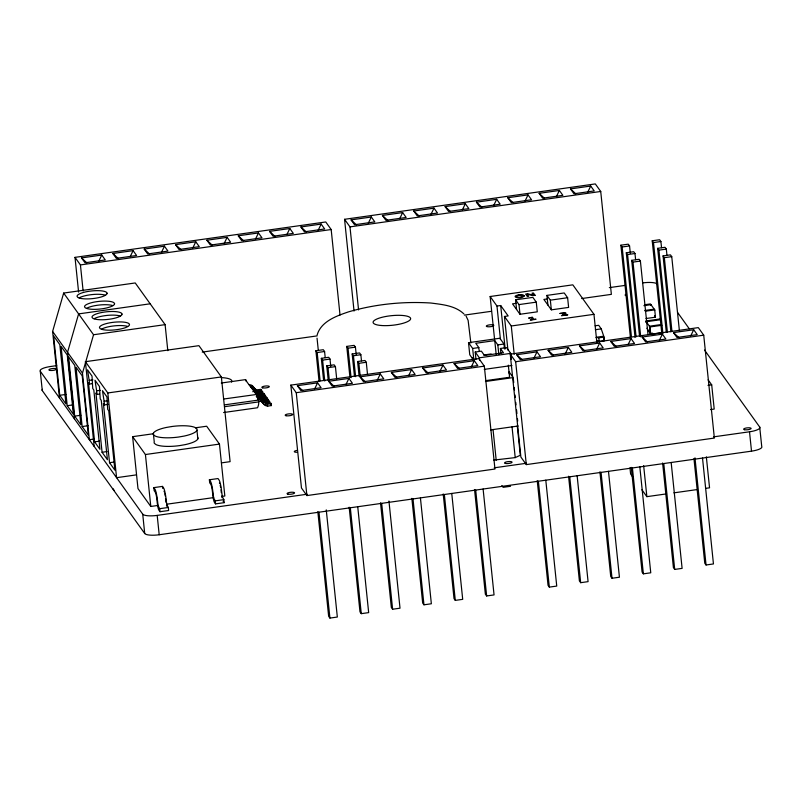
<?xml version="1.0" encoding="UTF-8"?>
<svg xmlns="http://www.w3.org/2000/svg" width="802" height="802" viewBox="0 0 802 802"><rect width="100%" height="100%" fill="white"/><g stroke="black" fill="none" stroke-linecap="round" stroke-linejoin="round"><path stroke-width="1.2" d="M221.302 383.025L245.562 379.607C250.174 388.198 262.625 396.669 257.562 407.747L223.598 412.539M317.141 334.975C321.021 321.532 336.108 316.098 348.008 312.038L348.94 311.737C375.386 304.158 403.145 301.271 430.584 303.006L431.526 303.106C442.724 304.57 455.265 305.712 463.897 313.903M59.488 398.033L52.611 331.457L63.659 293.061L135.237 282.956L165.112 324.64L167.808 350.674M94.305 439.015L89.363 439.717L82.486 373.151L93.543 334.745L63.659 293.061M98.786 261.191L101.764 255.056L105.262 259.938L85.022 262.795L81.523 257.913L101.764 255.056M130.125 256.76L133.102 250.635L136.601 255.517L116.36 258.374L112.861 253.492L133.102 250.635M161.473 252.339L164.45 246.204L167.949 251.096L147.708 253.953L144.21 249.061L164.45 246.204M192.811 247.918L195.788 241.783L199.287 246.665L179.057 249.522L175.548 244.64L195.788 241.783M224.159 243.487L227.136 237.362L230.635 242.244L210.395 245.101L206.896 240.219L227.136 237.362M255.497 239.066L258.475 232.941L261.973 237.823L241.743 240.68L238.244 235.788L258.475 232.941M286.845 234.645L289.823 228.51L293.321 233.392L273.081 236.249L269.582 231.367L289.823 228.51M318.193 230.224L321.161 224.089L324.66 228.971L304.429 231.828L300.93 226.946L321.161 224.089M368.339 223.136L371.316 217.011L374.815 221.893L354.574 224.75L351.075 219.868L371.316 217.011M314.615 388.96L317.592 382.835L321.091 387.717L300.85 390.574L297.352 385.692L317.592 382.835M399.687 218.715L402.654 212.59L406.153 217.472L385.922 220.329L382.424 215.437L402.654 212.59M345.963 384.539L348.93 378.404L352.439 383.286L332.198 386.143L328.7 381.261L348.93 378.404M431.025 214.294L434.002 208.159L437.501 213.041L417.261 215.898L413.762 211.016L434.002 208.159M377.301 380.118L380.278 373.983L383.777 378.865L363.537 381.722L360.038 376.84L380.278 373.983M462.373 209.873L465.34 203.738L468.849 208.62L448.609 211.477L445.11 206.595L465.34 203.738M408.649 375.687L411.627 369.562L415.125 374.444L394.885 377.301L391.386 372.419L411.627 369.562M493.711 205.442L496.689 199.317L500.187 204.199L479.947 207.056L476.448 202.174L496.689 199.317M439.987 371.266L442.965 365.131L446.463 370.013L426.233 372.87L422.724 367.988L442.965 365.131M525.059 201.021L528.027 194.886L531.536 199.768L511.295 202.625L507.796 197.743L528.027 194.886M471.335 366.845L474.313 360.71L477.812 365.592L457.571 368.449L454.072 363.567L474.313 360.71M556.398 196.6L559.375 190.465L562.874 195.347L542.633 198.204L539.134 193.322L559.375 190.465M587.746 192.169L590.723 186.044L594.222 190.926L573.981 193.783L570.483 188.901L590.723 186.044M534.022 357.993L536.999 351.857L540.498 356.75L520.257 359.607L516.759 354.715L536.999 351.857M564.869 354.594L568.337 347.436L571.836 352.319L551.606 355.176L548.107 350.294L568.337 347.436M596.708 349.141L599.685 343.015L603.184 347.898L582.944 350.755L579.445 345.873L599.685 343.015M628.056 344.72L631.024 338.594L634.522 343.477L614.292 346.334L610.793 341.441L631.024 338.594M659.394 340.299L662.372 334.163L665.871 339.045L645.63 341.903L642.131 337.02L662.372 334.163M690.743 335.878L693.71 329.742L697.219 334.624L676.978 337.482L673.479 332.599L693.71 329.742M493.791 460.087L515.215 457.611L520.318 455.255L517.26 425.742M78.596 292.068L75.007 257.362L325.752 221.964L331.176 229.532L340.018 315.056M354.043 311.036L344.559 219.307L595.315 183.919L600.728 191.477L611.365 294.364L581.721 298.544M75.007 257.362L80.431 264.921L331.176 229.532M344.559 219.307L349.983 226.876L600.728 191.477M150.174 303.798L78.606 313.903L67.548 352.299L74.426 418.875M630.532 338.655L620.878 245.201L628.277 244.159L629.56 245.943L630.332 253.422M661.75 332.98L652.216 240.78L659.625 239.738L660.898 241.522L661.55 247.748M620.878 245.201L622.151 246.986L629.56 245.943M652.216 240.78L653.5 242.565L660.898 241.522M635.054 337.492L626.292 252.77L633.7 251.718L634.983 253.512L635.625 259.738M666.261 331.817L657.64 248.339L665.038 247.297L666.322 249.081L666.963 255.317M626.292 252.77L627.575 254.555L634.983 253.512M657.64 248.339L658.923 250.134L666.322 249.081M93.543 334.745L165.112 324.64M639.565 336.329L631.715 260.329L639.124 259.287L640.397 261.071L647.996 334.584M670.913 331.908L663.064 255.908L670.462 254.866L671.745 256.65L679.464 331.406M631.715 260.329L632.999 262.114L640.397 261.071M663.064 255.908L664.337 257.693L671.745 256.65M494.603 339.597L490.152 296.509L572.828 284.84L593.961 314.324L596.888 342.634M516.588 309.502L515.586 299.818L532.859 297.382L536.277 302.143L537.28 311.828L519.997 314.264L512.528 303.848L516.227 303.326M547.926 305.081L546.924 295.397L564.207 292.961L567.615 297.722L568.618 307.407L551.345 309.843L543.876 299.427L547.576 298.895M56.681 365.632L50.486 366.514A12.581 3.218 -5.9 0 0 40.28 371.226L42.285 390.594L144.721 533.52A12.581 3.218 -5.9 0 0 159.197 534.754L751.514 451.155A12.581 3.218 -5.9 0 0 761.72 446.433L759.715 427.065L704.507 350.033M94.165 446.413L85.413 361.692L198.936 345.662L221.352 376.93L230.104 461.651L221.462 462.874M609.35 287.627L625.46 285.352M490.152 296.509L496.979 306.043L500.689 305.522L508.157 315.938L504.448 316.459L507.917 349.983M515.586 299.818L518.994 304.59L536.277 302.143M546.924 295.397L550.342 300.159L567.615 297.722M202.234 352.108L317.101 335.898M464.378 315.106L491.546 311.276M92.019 383.687L89.543 384.038L89.172 380.399L92.872 379.877M319.076 381.501L315.898 350.755L323.306 349.712L324.579 351.497L325.221 357.652M349.923 377.151L346.755 346.404L354.153 345.361L355.436 347.146L356.198 354.524M644.517 304.76L650.442 303.928L654.723 309.893L655.475 317.191L646.001 318.524M643.876 305.672L650.983 304.67L651.064 305.482L650.663 304.92M315.898 350.755L317.181 352.549L324.579 351.497M346.755 346.404L348.028 348.188L355.436 347.146M504.448 316.459L511.285 325.993L593.961 314.324M644.708 310.484L654.181 309.151L654.673 310.514M645.239 311.226L654.723 309.893M59.749 395.296L65.944 403.927L59.809 344.619L53.624 335.988L59.749 395.296L65.924 394.424M323.607 380.459L321.321 358.324L328.72 357.281L330.003 359.065L330.765 366.444M354.454 376.098L352.168 353.963L359.577 352.92L360.86 354.705L361.491 360.86M99.488 394.103L97.012 394.454L96.641 390.825L100.34 390.303M321.321 358.324L322.604 360.108L330.003 359.065M352.168 353.963L353.451 355.757L360.86 354.705M85.413 361.692L107.819 392.96L221.352 376.93M473.22 359.597L469.761 354.775L468.518 342.675L499.857 338.254L503.997 344.028L504.498 348.87M595.144 325.792L598.683 325.301L601.239 328.87L604.076 337.151L604.457 340.78L599.054 341.401A2.516 0.642 -5.9 0 0 596.417 341.261M498.834 354.584L497.831 344.9L494.754 340.609L475.756 343.296L478.824 347.577L479.205 351.216M328.269 380.639L326.745 365.882L334.143 364.84L335.426 366.624L336.7 378.925M359.116 376.288L357.592 361.532L365 360.489L366.273 362.273L367.547 374.574M645.71 320.99L659.926 318.985M645.931 321.983L646.332 322.544L646.252 321.732L660.467 319.727M595.355 329.702L601.239 328.87M326.745 365.882L328.018 367.667L335.426 366.624M357.592 361.532L358.875 363.316L366.273 362.273M67.218 405.712L73.413 414.343L67.278 355.045L61.092 346.404L67.218 405.712L72.16 405.02M468.518 342.675L472.659 348.449L478.824 347.577M497.831 344.9L503.997 344.028M108.19 404.358L104.491 404.88L104.11 401.251L107.809 400.719M661.299 324.539L649.46 326.203L650.211 333.512L652.577 333.171M646.252 321.732L649.991 326.955L661.84 325.281M475.967 359.286L475.215 352.028L481.39 351.156L484.458 355.446L503.466 352.76L500.388 348.469L506.563 347.597L510.704 353.381L511.325 359.426M596.317 337.261L603.435 336.259M596.046 337.632A2.516 0.642 -5.9 0 1 598.683 337.772L604.076 337.151M483.706 355.005L491.105 353.963M596.698 340.89L599.064 340.559M475.215 352.028L479.355 357.802L510.704 353.381M646.923 328.218L650.743 334.254L662.592 332.579M290.835 385.13L478.904 358.584L484.318 366.153L494.954 469.03L306.895 495.576L301.472 488.007L290.835 385.13L296.259 392.699L306.895 495.576M510.242 354.163L698.311 327.617L703.725 335.176L714.361 438.062L526.302 464.609L520.879 457.04L510.242 354.163L515.666 361.722L526.302 464.609M74.686 416.138L80.882 424.769L74.756 365.461L68.561 356.83L74.686 416.138L80.862 415.266M261.091 391.135L261.723 392.028L261.542 390.213L257.893 390.704A3.569 3.408 -35.6 0 1 255.778 389.732L252.59 385.922A4.241 4.06 -35.6 0 0 249.512 384.8L249.201 384.83M252.74 391.707L254.314 391.496A4.241 4.06 -35.6 0 1 257.392 392.619L257.592 392.83M223.437 399.055L256.45 394.474A4.241 4.06 -35.6 0 1 259.527 395.597L259.728 395.807M264.5 395.897L264.309 394.083L260.67 394.574A3.569 3.408 -35.6 0 1 258.555 393.602L255.998 390.684A4.241 4.06 -35.6 0 0 252.921 389.561L252.62 389.592M265.061 395.125L265.893 397.832L265.061 395.125L261.412 395.617A3.569 3.408 -35.6 0 1 259.307 394.644L259.126 394.454M256.259 396.619L257.833 396.409A4.241 4.06 -35.6 0 1 260.911 397.531L264.109 401.341A3.569 3.408 -35.6 0 0 266.214 402.313L269.863 401.822L269.221 400.93L265.572 401.421A3.569 3.408 -35.6 0 1 263.467 400.449L263.287 400.258M265.703 396.018L262.053 396.509A3.569 3.408 -35.6 0 1 259.948 395.536L256.75 391.727A4.241 4.06 -35.6 0 0 253.673 390.604L253.372 390.634M256.901 397.511L258.475 397.301A4.241 4.06 -35.6 0 1 261.552 398.424L261.753 398.634M296.259 392.699L484.318 366.153M515.666 361.722L703.725 335.176M266.635 398.875L267.277 399.767L267.086 397.952L263.437 398.444A3.569 3.408 -35.6 0 1 261.332 397.471L261.151 397.281M258.284 399.446L259.858 399.236A4.241 4.06 -35.6 0 1 262.936 400.358L265.492 403.276A3.569 3.408 -35.6 0 0 267.607 404.248L271.246 403.757L271.437 405.571L267.738 406.093A5.454 5.223 -35.6 0 1 263.898 404.328L261.733 401.822A2.346 2.246 -35.6 0 0 259.708 401.09L258.475 401.261M224.44 404.88L258.715 400.048L257.642 398.554L259.216 398.343A4.241 4.06 -35.6 0 1 262.294 399.466L264.85 402.383A3.569 3.408 -35.6 0 0 266.966 403.356L270.615 402.865L271.246 403.757M484.228 369.391L511.947 365.481M268.018 400.81L268.66 401.702L268.48 399.887L264.83 400.378A3.569 3.408 -35.6 0 1 262.715 399.406L260.169 396.489A4.241 4.06 -35.6 0 0 257.081 395.366L256.78 395.396M82.165 426.554L88.35 435.195L82.225 375.887L76.03 367.246L82.165 426.554L88.33 425.682M224.63 406.694L258.896 401.862M485.611 380.659L509.581 377.271L508.328 365.171M485.471 381.501L513.2 377.582L509.059 371.807A7.549 1.053 82 0 1 509.21 373.622M89.543 384.038L88.481 382.544L94.606 441.852L99.548 441.16M158.195 505.41L150.796 506.463L137.984 488.598L132.621 436.669L153.603 433.712M195.558 427.787L206.665 426.223L219.467 444.087L224.831 496.007L222.365 496.358M97.012 394.454L95.949 392.97L102.075 452.278L107.017 451.576M132.621 436.669L145.423 454.533L219.467 444.087M104.491 404.88L103.418 403.386L109.543 462.694L114.486 462.002M707.996 385.381L711.705 384.86L714.201 409.06L710.502 409.591M136.32 474.894L116.581 477.681L107.819 392.96M490.563 429.902L518.202 426.002M153.854 487.616L162.485 486.393L163.778 488.248A9.444 1.323 82 0 1 165.964 497.992L166.786 504.568L168.32 507.476L168.631 510.503L159.999 511.716L158.926 510.232A6.296 0.882 82 0 1 157.232 502.694L156.921 499.666A6.296 0.882 82 0 0 155.227 492.127L154.164 490.644L153.854 487.616L155.137 489.471A9.444 1.323 82 0 1 157.322 499.215L158.144 505.791L159.678 508.689L159.999 511.716M209.382 479.776L218.024 478.553L219.307 480.408A9.444 1.323 82 0 1 221.492 490.152L222.314 496.729L223.848 499.636L224.159 502.664L215.527 503.877L214.455 502.393A6.296 0.882 82 0 1 212.771 494.854L212.45 491.837A6.296 0.882 82 0 0 210.766 484.288L209.693 482.804L209.382 479.776L210.665 481.631A9.444 1.323 82 0 1 212.851 491.375L213.673 497.952L215.217 500.859L215.527 503.877M166.836 504.197L213.723 497.581M159.678 508.689L168.32 507.476M215.217 500.859L223.848 499.636M40.28 371.226L142.716 514.152A12.581 3.218 -5.9 0 0 157.192 515.395L307.136 494.232M494.243 467.817L526.463 463.265M713.579 436.859L749.509 431.787A12.581 3.218 -5.9 0 0 759.715 427.065M510.523 486.283L503.115 487.335L501.831 485.541M641.911 489.751L646.863 496.659L666.532 493.882M673.901 492.849L697.259 489.551M705.86 488.338L709.549 487.817L706.341 456.829M317.833 511.636L328.65 616.297L329.923 618.081L337.331 617.039L326.254 509.882M349.171 507.215L359.988 611.876L361.271 613.66L368.669 612.618L357.732 506.704M380.519 502.784L391.336 607.445L392.609 609.239L400.018 608.187L388.94 501.039M411.857 498.363L422.674 603.024L423.957 604.808L431.356 603.766L420.418 497.862M443.205 493.942L454.022 598.603L455.295 600.387L462.704 599.345L451.757 493.441M474.543 489.521L485.36 594.172L486.644 595.966L494.052 594.914L483.105 489.009M537.23 480.669L548.047 585.33L549.33 587.114L556.738 586.072L545.791 480.167M568.578 476.248L579.395 580.899L580.678 582.693L588.077 581.64L577.129 475.736M599.926 471.817L610.733 576.478L612.016 578.262L619.425 577.219L608.477 471.315M631.264 467.396L642.081 572.057L643.364 573.841L650.763 572.798L639.826 466.894M662.612 462.975L673.419 567.636L674.703 569.42L682.111 568.377L671.164 462.463M693.951 458.543L704.768 563.204L706.051 564.989L713.449 563.946L702.512 458.042M249.843 385.722L250.154 385.692A4.241 4.06 -35.6 0 1 253.231 386.815L253.432 387.025M250.595 386.764L250.896 386.734A4.241 4.06 -35.6 0 1 253.973 387.857L256.53 390.774A3.569 3.408 -35.6 0 0 258.635 391.747L262.284 391.256L262.926 392.148L259.277 392.639A3.569 3.408 -35.6 0 1 257.171 391.667L256.991 391.476M251.237 387.657L251.537 387.627A4.241 4.06 -35.6 0 1 254.615 388.749L257.913 392.709A3.569 3.408 -35.6 0 0 260.028 393.682L263.678 393.191L264.309 394.083M251.978 388.699L252.279 388.669A4.241 4.06 -35.6 0 1 255.367 389.792L255.567 390.003M254.755 392.569L255.056 392.539A4.241 4.06 -35.6 0 1 258.134 393.662L260.69 396.579A3.569 3.408 -35.6 0 0 262.805 397.551L266.444 397.06L267.086 397.952M255.397 393.461L255.698 393.431A4.241 4.06 -35.6 0 1 258.775 394.554L262.074 398.514A3.569 3.408 -35.6 0 0 264.189 399.486L267.838 398.995L268.48 399.887M197.603 437.331L197.683 437.391A22.025 5.624 -5.9 0 1 185.001 444.669L179.528 445.621A22.025 5.624 -5.9 0 1 156.039 444.619L154.405 443.366A22.025 5.624 -5.9 0 1 154.245 441.902L153.352 433.311M570.483 188.901L575.836 193.853M539.134 193.322L544.488 198.274M673.479 332.599L678.833 337.552M507.796 197.743L513.15 202.705M642.131 337.02L647.485 341.983M476.448 202.174L481.801 207.127M610.793 341.441L616.147 346.404M445.11 206.595L450.463 211.548M579.445 345.873L584.798 350.825M413.762 211.016L419.115 215.979M548.107 350.294L553.46 355.246M382.424 215.437L387.777 220.4M516.759 354.715L522.112 359.677M351.075 219.868L356.429 224.821M454.072 363.567L459.426 368.519M300.93 226.946L306.284 231.898M422.724 367.988L428.078 372.95M269.582 231.367L274.936 236.329M391.386 372.419L396.739 377.371M238.244 235.788L243.597 240.75M360.038 376.84L365.391 381.792M206.896 240.219L212.249 245.171M328.7 381.261L334.053 386.223M175.548 244.64L180.901 249.592M297.352 385.692L302.705 390.644M144.21 249.061L149.563 254.023M112.861 253.492L118.215 258.445M81.523 257.913L86.877 262.866M254.966 388.639L255.146 388.84A3.569 3.408 -35.6 0 0 257.252 389.812L260.901 389.321L261.542 390.213M261.061 400.729L263.257 403.436A5.454 5.223 -35.6 0 0 264.339 404.378M677.62 312.519L689.249 328.74M708.096 379.827L711.705 384.86M655.254 316.188L654.853 315.637L655.475 317.191M632.718 476.929L630.603 473.972L629.961 467.777M270.795 404.679L271.437 405.571M267.096 405.2L267.738 406.093M223.096 501.17L224.159 502.664M52.611 331.457L82.486 373.151M94.606 441.852L99.949 449.3L93.814 389.993L92.751 388.499L92.009 376.078L87.528 369.822L89.172 380.399M102.075 452.278L107.418 459.716L101.283 400.409L100.22 398.925L99.478 386.504L94.997 380.248L96.641 390.825M109.543 462.694L114.886 470.142L108.751 410.835L107.689 409.341L106.957 396.92L102.466 390.674L104.11 401.251M112.811 488.518L114.095 490.313M466.112 316.138L468.127 320.389L470.854 343.045M245.562 379.607L246.344 381.521M749.509 431.787L751.514 451.155M694.973 457.842L706.051 564.989M664.337 257.693L671.936 331.206M658.923 250.134L667.414 332.359M653.5 242.565L662.893 333.522M649.991 326.955L650.743 334.254M663.765 463.516L674.703 569.42M632.999 262.114L640.718 336.87M627.575 254.555L636.076 336.79M622.151 246.986L631.425 336.7M643.655 465.671L646.863 496.659M632.417 467.937L643.364 573.841M603.565 337.462L603.816 339.888M598.823 337.893L599.194 341.522M601.069 472.358L612.016 578.262M569.731 476.789L580.678 582.693M550.342 300.159L551.345 309.843M538.383 481.21L549.33 587.114M518.994 304.59L519.997 314.264M511.285 325.993L514.202 354.304M513.33 378.825L513.711 382.554M514.232 387.516L514.483 390.003M514.994 394.965L515.255 397.451M515.766 402.414L516.027 404.9M516.538 409.862L516.919 413.581M517.43 418.554L517.691 421.03M500.689 305.522L505.17 348.97M512.037 426.864L515.215 457.611M496.979 306.043L500.448 339.557M500.388 348.469L500.889 353.311M494.754 340.609L496.157 354.153M493.029 429.551L496.207 460.298M479.355 357.802L479.606 360.218M472.659 348.449L473.781 359.346M472.388 357.832L472.639 360.298M475.696 490.052L486.644 595.966M444.358 494.483L455.295 600.387M413.01 498.904L423.957 604.808M381.672 503.325L392.609 609.239M349.983 226.876L358.564 309.923M358.875 363.316L360.138 375.617M353.451 355.757L355.607 376.659M348.028 348.188L351.075 377.702M350.324 507.756L361.271 613.66M328.018 367.667L329.291 379.968M322.604 360.108L324.76 381.01M317.041 338.143L318.314 350.474M317.181 352.549L320.098 380.83M318.985 512.177L329.923 618.081M221.302 492.628L221.091 490.613A6.296 0.882 82 0 0 221.001 489.811M196.951 430.253L197.843 438.854M165.563 498.453L165.874 501.471A6.296 0.882 82 0 0 165.964 502.273M162.485 486.393L162.696 488.408M157.192 515.395L159.197 534.754M145.423 454.533L150.796 506.463M142.716 514.152L144.721 533.52M80.431 264.921L83.117 290.946M642.803 282.905A12.581 3.218 -5.9 0 1 657.279 284.139M625.981 295.607A3.779 0.962 -5.9 0 1 626.462 294.194M493.611 325.772A3.779 0.962 -5.9 0 1 487.666 326.745A3.779 0.962 -5.9 0 1 488.217 325.111A3.779 0.962 -5.9 0 1 493.791 325.251M296.76 452.278A3.779 0.962 -5.9 0 1 294.314 451.516A3.779 0.962 -5.9 0 1 297.422 450.353M221.442 377.622A20.14 5.143 -5.9 0 1 231.547 382.103M42.285 390.594A12.581 3.218 -5.9 0 1 42.406 389.321M262.515 401.581A5.454 5.223 -35.6 0 1 262.204 401.401M261.903 401.19A5.454 5.223 -35.6 0 1 261.362 400.719M263.587 403.336A5.454 5.223 -35.6 0 1 262.505 402.393M263.587 402.784A5.454 5.223 -35.6 0 1 261.863 401.501M266.003 405.07A5.454 5.223 -35.6 0 1 264.65 404.559M260.68 400.569A2.346 2.246 -35.6 0 1 261.091 400.93M86.666 308.289A15.098 3.86 -5.9 0 1 112.681 305.562M79.197 297.873A15.098 3.86 -5.9 0 1 105.212 295.136M101.603 329.131A15.098 3.86 -5.9 0 1 127.618 326.404M94.135 318.715A15.098 3.86 -5.9 0 1 120.15 315.978M222.004 497.621A6.296 0.882 82 0 1 221.723 496.057M219.397 483.075A6.296 0.882 82 0 1 219.547 483.315M220.179 485.23A6.296 0.882 82 0 1 220.64 487.385M164.019 491.155A6.296 0.882 82 0 1 164.33 491.937M164.811 493.731A6.296 0.882 82 0 1 165.242 496.017M166.626 506.182A6.296 0.882 82 0 1 166.475 505.46M559.986 313.472L564.688 313.291L561.48 315.737L567.796 314.835L562.854 315.256L565.961 313.592L565.701 312.81A2.426 0.622 -5.9 0 0 564.518 312.66L560.017 313.432M535.084 295.296L533.059 295.597L527.155 294.214L528.668 296.299L527.345 296.509L525.631 294.103L527.806 293.823L533.49 295.176L532.047 293.171L533.37 292.961L535.084 295.296M524.358 295.868C520.408 300.57 507.887 295.748 520.839 294.745A3.699 0.942 -5.9 0 1 523.054 294.895L524.358 295.868M528.779 318.093L531.165 317.652L532.528 319.557C524.197 320.99 541.952 318.574 533.911 319.366L532.327 317.161L528.829 318.053M522.894 296.209L519.425 297.362L516.398 296.69C516.889 294.705 521.18 294.625 522.774 295.798L522.894 296.209M171.678 426.534L166.194 427.486A22.025 5.624 -5.9 0 0 153.513 434.774L155.157 436.027A22.025 5.624 -5.9 0 0 178.635 437.03L184.119 436.077A22.025 5.624 -5.9 0 0 196.791 428.799L195.157 427.536A22.025 5.624 -5.9 0 0 171.678 426.534M129.503 324.469L128.871 323.537A15.098 3.86 -5.9 0 0 112.039 322.464A15.098 3.86 -5.9 0 0 99.468 327.627L100.11 328.569A15.098 3.86 -5.9 0 0 116.942 329.642A15.098 3.86 -5.9 0 0 129.503 324.469M122.034 314.053L121.393 313.111A15.098 3.86 -5.9 0 0 104.561 312.038A15.098 3.86 -5.9 0 0 91.999 317.211L92.641 318.143A15.098 3.86 -5.9 0 0 109.473 319.216A15.098 3.86 -5.9 0 0 122.034 314.053M114.566 303.627L113.924 302.695A15.098 3.86 -5.9 0 0 97.092 301.622A15.098 3.86 -5.9 0 0 84.531 306.785L85.172 307.727A15.098 3.86 -5.9 0 0 102.004 308.8A15.098 3.86 -5.9 0 0 114.566 303.627M107.097 293.211L106.455 292.269A15.098 3.86 -5.9 0 0 89.624 291.196A15.098 3.86 -5.9 0 0 77.062 296.359L77.694 297.301A15.098 3.86 -5.9 0 0 94.526 298.374A15.098 3.86 -5.9 0 0 107.097 293.211M505.41 463.456A3.779 0.962 -5.9 0 0 511.816 462.553A3.779 0.962 -5.9 0 0 507.656 461.661A3.779 0.962 -5.9 0 0 505.41 463.456M744.497 429.712A3.779 0.962 -5.9 0 0 750.903 428.799A3.779 0.962 -5.9 0 0 746.742 427.917A3.779 0.962 -5.9 0 0 744.497 429.712M49.734 370.384A3.779 0.962 -5.9 0 0 56.15 369.481A3.779 0.962 -5.9 0 0 51.98 368.599A3.779 0.962 -5.9 0 0 49.734 370.384M262.695 387.867A3.779 0.962 -5.9 0 0 269.101 386.965A3.779 0.962 -5.9 0 0 264.941 386.083A3.779 0.962 -5.9 0 0 262.695 387.867M287.918 494.152A3.779 0.962 -5.9 0 0 294.324 493.25A3.779 0.962 -5.9 0 0 290.164 492.358A3.779 0.962 -5.9 0 0 287.918 494.152M286.053 415.727A3.779 0.962 -5.9 0 0 292.469 414.814A3.779 0.962 -5.9 0 0 288.299 413.932A3.779 0.962 -5.9 0 0 286.053 415.727M381.04 325.482A18.877 4.822 -5.9 0 0 410.574 319.106A18.877 4.822 -5.9 0 0 383.988 316.84A18.877 4.822 -5.9 0 0 381.04 325.482"/></g></svg>
